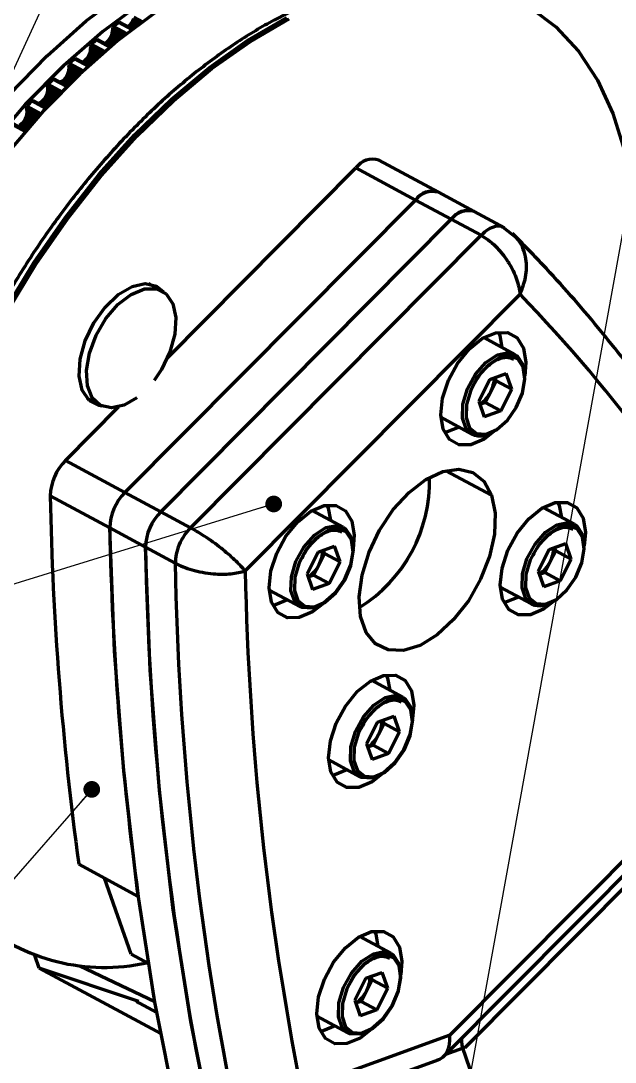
# Model space of a CAD drawing. Header units: millimetres. Extents: x -419 to 9215, y 1224 to 3301.
# Drawn here: x 320.8 to 356.9, y 2737.7 to 2801 of the extents above; entities that cross this region are included whole.
import ezdxf

# ---------------------------------------------------------------- set-up
doc = ezdxf.new("R2010")
doc.units = ezdxf.units.MM
doc.layers.add('Net 0.35', color=20, linetype='Continuous', lineweight=35)
doc.layers.add('Net 0.7', color=7, linetype='Continuous', lineweight=70)
doc.styles.get("Standard").update_dxf_attribs({"font": 'arial.ttf'})
doc.dimstyles.new('SLDDIMSTYLE0', dxfattribs={"dimtxt": 0.18, "dimasz": 3.302, "dimexe": 0, "dimexo": 0.0625, "dimgap": 0, "dimtad": 0, "dimtih": 1, "dimtoh": 1, "dimdec": 0, "dimrnd": 1e-09, "dimzin": 0, "dimdsep": 46, "dimtxsty": 'Standard', "dimsah": 1, "dimcen": 0.09, "dimadec": 0, "dimazin": 0, "dimtfac": 3.302, "dimtdec": 0, "dimtofl": 0, "dimtmove": 0, "dimatfit": 3, "dimfxl": 1, "dimfrac": 2, "dimtolj": 1, "dimtzin": 0, "dimarcsym": 0})
doc.dimstyles.new('SLDDIMSTYLE1', dxfattribs={"dimtxt": 0.18, "dimasz": 1.016, "dimexe": 0, "dimexo": 0.0625, "dimgap": 0, "dimtad": 0, "dimtih": 1, "dimtoh": 1, "dimdec": 0, "dimrnd": 1e-09, "dimzin": 0, "dimdsep": 46, "dimtxsty": 'Standard', "dimblk1": 'DOT', "dimblk2": 'DOT', "dimsah": 1, "dimcen": 0.09, "dimadec": 0, "dimazin": 0, "dimtfac": 1.016, "dimtdec": 0, "dimtofl": 0, "dimtmove": 0, "dimatfit": 3, "dimldrblk": 'DOT', "dimfxl": 1, "dimfrac": 2, "dimtolj": 1, "dimtzin": 0, "dimarcsym": 0})

# ---------------------------------------------------------------- blocks, each defined once
blk = doc.blocks.new('_Dot')
at = {"color": 0, "linetype": 'ByBlock', "lineweight": -2}
blk.add_line((-0.5, 0), (-1, 0), dxfattribs=at)
at = {"color": 0, "linetype": 'ByBlock', "const_width": 0.5}
blk.add_lwpolyline([(-0.25, 0, 1), (0.25, 0, 1)], format="xyb", close=True, dxfattribs=at)

msp = doc.modelspace()

# ---------------------------------------------------------------- linework, layer by layer
at = {"layer": 'Net 0.7', "color": 7, "linetype": 'Continuous', "lineweight": 70}
for p, q in [((326.758, 2800.964), (326.706, 2800.949)), ((326.706, 2800.949), (327.51, 2800.517)), ((326.758, 2800.964), (327.542, 2800.542)), ((327.538, 2801.029), (327.462, 2800.911)), ((327.6, 2801.162), (327.538, 2801.029)), ((327.538, 2801.029), (327.919, 2800.824)), ((327.6, 2801.162), (328.049, 2800.921)), ((327.632, 2801.272), (328.149, 2800.993)), ((326.312, 2800.388), (326.294, 2800.285)), ((326.322, 2800.488), (326.312, 2800.388)), ((326.312, 2800.388), (326.923, 2800.059)), ((326.339, 2800.647), (326.322, 2800.574)), ((326.322, 2800.574), (327.067, 2800.174)), ((326.322, 2800.574), (326.322, 2800.488)), ((326.322, 2800.488), (327.001, 2800.122)), ((326.386, 2800.706), (326.339, 2800.647)), ((326.339, 2800.647), (327.128, 2800.222)), ((326.386, 2800.706), (327.192, 2800.272)), ((327.281, 2800.729), (327.24, 2800.705)), ((327.375, 2800.809), (327.281, 2800.729)), ((327.281, 2800.729), (327.578, 2800.569)), ((327.462, 2800.911), (327.375, 2800.809)), ((327.375, 2800.809), (327.679, 2800.645)), ((327.462, 2800.911), (327.794, 2800.732)), ((325.41, 2799.906), (325.358, 2799.887)), ((325.358, 2799.887), (326.174, 2799.447)), ((325.41, 2799.906), (326.208, 2799.476)), ((325.961, 2799.727), (325.865, 2799.664)), ((326.053, 2799.814), (325.961, 2799.727)), ((325.961, 2799.727), (326.294, 2799.548)), ((326.137, 2799.92), (326.053, 2799.814)), ((326.053, 2799.814), (326.394, 2799.63)), ((326.21, 2800.042), (326.137, 2799.92)), ((326.137, 2799.92), (326.505, 2799.722)), ((326.267, 2800.176), (326.21, 2800.042)), ((326.21, 2800.042), (326.624, 2799.819)), ((326.294, 2800.285), (326.267, 2800.176)), ((326.267, 2800.176), (326.747, 2799.918)), ((326.294, 2800.285), (326.838, 2799.992)), ((324.946, 2799.098), (324.894, 2798.963)), ((324.968, 2799.206), (324.946, 2799.098)), ((324.946, 2799.098), (325.452, 2798.826)), ((324.981, 2799.307), (324.968, 2799.206)), ((324.968, 2799.206), (325.536, 2798.9)), ((324.986, 2799.404), (324.981, 2799.307)), ((324.981, 2799.307), (325.613, 2798.967)), ((324.996, 2799.56), (324.982, 2799.489)), ((324.982, 2799.489), (325.742, 2799.08)), ((324.982, 2799.489), (324.986, 2799.404)), ((324.986, 2799.404), (325.683, 2799.029)), ((325.041, 2799.622), (324.996, 2799.56)), ((324.996, 2799.56), (325.798, 2799.128)), ((325.041, 2799.622), (325.86, 2799.181)), ((325.865, 2799.664), (325.862, 2799.663)), ((325.865, 2799.664), (326.21, 2799.478)), ((323.713, 2798.447), (323.671, 2798.383)), ((323.713, 2798.447), (324.543, 2798.001)), ((324.079, 2798.757), (324.026, 2798.733)), ((324.026, 2798.733), (324.853, 2798.288)), ((324.079, 2798.757), (324.889, 2798.321)), ((324.559, 2798.565), (324.492, 2798.534)), ((324.654, 2798.635), (324.559, 2798.565)), ((324.559, 2798.565), (324.935, 2798.363)), ((324.745, 2798.728), (324.654, 2798.635)), ((324.654, 2798.635), (325.019, 2798.439)), ((324.826, 2798.839), (324.745, 2798.728)), ((324.745, 2798.728), (325.117, 2798.528)), ((324.894, 2798.963), (324.826, 2798.839)), ((324.826, 2798.839), (325.224, 2798.624)), ((324.894, 2798.963), (325.337, 2798.725)), ((323.597, 2797.797), (323.534, 2797.67)), ((323.643, 2797.933), (323.597, 2797.797)), ((323.597, 2797.797), (324.064, 2797.546)), ((323.66, 2798.039), (323.643, 2797.933)), ((323.643, 2797.933), (324.171, 2797.649)), ((323.671, 2798.383), (323.66, 2798.313)), ((323.66, 2798.313), (324.433, 2797.897)), ((323.66, 2798.313), (323.668, 2798.232)), ((323.669, 2798.138), (323.66, 2798.039)), ((323.66, 2798.039), (324.248, 2797.722)), ((323.668, 2798.232), (324.381, 2797.849)), ((323.668, 2798.232), (323.669, 2798.138)), ((323.669, 2798.138), (324.317, 2797.788)), ((323.671, 2798.383), (324.484, 2797.946)), ((322.409, 2797.188), (322.368, 2797.122)), ((322.409, 2797.188), (323.247, 2796.736)), ((322.769, 2797.521), (322.715, 2797.494)), ((322.715, 2797.494), (323.552, 2797.043)), ((322.769, 2797.521), (323.588, 2797.08)), ((323.177, 2797.329), (323.142, 2797.32)), ((323.273, 2797.381), (323.177, 2797.329)), ((323.177, 2797.329), (323.606, 2797.097)), ((323.368, 2797.458), (323.273, 2797.381)), ((323.273, 2797.381), (323.674, 2797.165)), ((323.456, 2797.556), (323.368, 2797.458)), ((323.368, 2797.458), (323.758, 2797.248)), ((323.534, 2797.67), (323.456, 2797.556)), ((323.456, 2797.556), (323.854, 2797.341)), ((323.534, 2797.67), (323.957, 2797.442)), ((322.324, 2796.548), (322.265, 2796.419)), ((322.364, 2796.683), (322.324, 2796.548)), ((322.324, 2796.548), (322.81, 2796.286)), ((322.368, 2797.122), (322.361, 2797.053)), ((322.361, 2797.053), (323.144, 2796.632)), ((322.361, 2797.053), (322.374, 2796.975)), ((322.376, 2796.788), (322.364, 2796.683)), ((322.364, 2796.683), (322.91, 2796.39)), ((322.368, 2797.122), (323.191, 2796.679)), ((322.374, 2796.975), (323.099, 2796.585)), ((322.374, 2796.975), (322.379, 2796.884)), ((322.379, 2796.884), (322.376, 2796.788)), ((322.376, 2796.788), (322.98, 2796.463)), ((322.379, 2796.884), (323.042, 2796.527)), ((321.485, 2796.204), (321.432, 2796.172)), ((321.432, 2796.172), (322.276, 2795.718)), ((321.485, 2796.204), (322.313, 2795.758)), ((321.526, 2796.185), (321.485, 2796.204)), ((321.526, 2796.185), (322.315, 2795.76)), ((321.915, 2796.056), (321.823, 2796.025)), ((322.012, 2796.115), (321.915, 2796.056)), ((321.915, 2796.056), (322.365, 2795.814)), ((322.105, 2796.198), (322.012, 2796.115)), ((322.012, 2796.115), (322.434, 2795.888)), ((322.191, 2796.301), (322.105, 2796.198)), ((322.105, 2796.198), (322.517, 2795.977)), ((322.265, 2796.419), (322.191, 2796.301)), ((322.191, 2796.301), (322.61, 2796.076)), ((322.265, 2796.419), (322.709, 2796.18)), ((321.113, 2795.356), (321.078, 2795.221)), ((321.094, 2795.78), (321.091, 2795.713)), ((321.091, 2795.713), (321.882, 2795.287)), ((321.091, 2795.713), (321.108, 2795.639)), ((321.132, 2795.848), (321.094, 2795.78)), ((321.094, 2795.78), (321.924, 2795.333)), ((321.108, 2795.639), (321.843, 2795.243)), ((321.108, 2795.639), (321.118, 2795.551)), ((321.12, 2795.458), (321.113, 2795.356)), ((321.113, 2795.356), (321.674, 2795.054)), ((321.118, 2795.551), (321.793, 2795.188)), ((321.118, 2795.551), (321.12, 2795.458)), ((321.12, 2795.458), (321.737, 2795.125)), ((321.132, 2795.848), (321.978, 2795.393)), ((320.181, 2794.774), (321.031, 2794.317)), ((320.234, 2794.81), (321.068, 2794.361)), ((320.277, 2794.795), (321.073, 2794.367)), ((320.587, 2794.667), (321.096, 2794.393)), ((320.78, 2794.774), (320.684, 2794.707)), ((320.684, 2794.707), (321.15, 2794.456)), ((320.872, 2794.863), (320.78, 2794.774)), ((320.78, 2794.774), (321.22, 2794.537)), ((320.955, 2794.97), (320.872, 2794.863)), ((320.872, 2794.863), (321.302, 2794.631)), ((321.025, 2795.091), (320.955, 2794.97)), ((320.955, 2794.97), (321.392, 2794.735)), ((321.078, 2795.221), (321.025, 2795.091)), ((321.025, 2795.091), (321.487, 2794.843)), ((321.078, 2795.221), (321.582, 2794.95)), ((329.674, 2780.564), (341.126, 2792.098)), ((344.746, 2790.149), (341.126, 2792.098)), ((346.145, 2790.619), (342.526, 2792.567)), ((348.317, 2789.449), (346.145, 2790.619)), ((327.089, 2772.366), (344.746, 2790.149)), ((344.746, 2790.149), (346.917, 2788.98)), ((329.26, 2771.196), (346.917, 2788.98)), ((346.917, 2788.98), (348.727, 2788.006)), ((350.145, 2788.465), (348.317, 2789.449)), ((350.906, 2787.839), (350.062, 2788.505)), ((348.727, 2788.006), (331.07, 2770.222)), ((350.894, 2787.83), (350.758, 2787.988)), ((329.332, 2784.629), (328.522, 2785.065)), ((334.397, 2767.596), (351.099, 2784.418)), ((350.786, 2780.767), (348.892, 2781.786)), ((351.275, 2780.151), (351.379, 2779.514)), ((349.257, 2779.242), (350.258, 2779.605)), ((350.592, 2778.65), (350.258, 2779.605)), ((349.257, 2779.242), (348.589, 2777.924)), ((349.651, 2779.157), (349.317, 2778.498)), ((349.651, 2779.157), (349.58, 2779.359)), ((349.651, 2779.157), (350.592, 2778.65)), ((349.317, 2778.498), (348.983, 2777.839)), ((350.592, 2778.65), (349.924, 2777.333)), ((323.469, 2774.314), (326.703, 2777.571)), ((324.777, 2778.109), (325.587, 2777.673)), ((348.589, 2777.924), (348.923, 2776.969)), ((348.983, 2777.839), (348.66, 2777.722)), ((348.983, 2777.839), (349.924, 2777.333)), ((346.285, 2776.944), (348.178, 2775.924)), ((349.924, 2777.333), (348.923, 2776.969)), ((327.089, 2772.366), (323.469, 2774.314)), ((326.161, 2770.215), (322.542, 2772.163)), ((329.26, 2771.196), (327.089, 2772.366)), ((329.26, 2771.196), (331.07, 2770.222)), ((340.355, 2770.262), (338.462, 2771.281)), ((354.4, 2770.434), (352.507, 2771.454)), ((326.161, 2770.215), (328.333, 2769.046)), ((354.89, 2769.819), (354.994, 2769.182)), ((328.333, 2769.046), (330.142, 2768.071)), ((338.826, 2768.737), (338.159, 2767.419)), ((338.826, 2768.737), (339.828, 2769.1)), ((339.221, 2768.652), (338.887, 2767.993)), ((339.221, 2768.652), (339.15, 2768.854)), ((339.221, 2768.652), (340.162, 2768.145)), ((340.162, 2768.145), (339.828, 2769.1)), ((352.872, 2768.909), (352.204, 2767.591)), ((352.872, 2768.909), (353.873, 2769.272)), ((353.266, 2768.824), (352.932, 2768.165)), ((353.266, 2768.824), (353.195, 2769.026)), ((353.266, 2768.824), (354.207, 2768.318)), ((354.207, 2768.318), (353.873, 2769.272)), ((340.162, 2768.145), (339.494, 2766.828)), ((352.932, 2768.165), (352.598, 2767.507)), ((354.207, 2768.318), (353.539, 2767)), ((338.159, 2767.419), (338.493, 2766.464)), ((338.887, 2767.993), (338.553, 2767.334)), ((352.204, 2767.591), (352.538, 2766.637)), ((352.598, 2767.507), (352.275, 2767.389)), ((352.598, 2767.507), (353.539, 2767)), ((338.553, 2767.334), (338.23, 2767.217)), ((339.494, 2766.828), (338.493, 2766.464)), ((338.553, 2767.334), (339.494, 2766.828)), ((353.539, 2767), (352.538, 2766.637)), ((335.855, 2766.438), (337.748, 2765.419)), ((349.9, 2766.611), (351.793, 2765.592)), ((343.97, 2759.929), (342.077, 2760.949)), ((342.441, 2758.404), (343.443, 2758.767)), ((342.836, 2758.319), (342.765, 2758.521)), ((343.777, 2757.813), (343.443, 2758.767)), ((342.441, 2758.404), (341.774, 2757.086)), ((342.836, 2758.319), (342.502, 2757.66)), ((342.836, 2758.319), (343.777, 2757.813)), ((342.502, 2757.66), (342.168, 2757.002)), ((343.777, 2757.813), (343.109, 2756.495)), ((341.774, 2757.086), (342.108, 2756.132)), ((342.168, 2757.002), (341.844, 2756.884)), ((342.168, 2757.002), (343.109, 2756.495)), ((339.47, 2756.106), (341.363, 2755.087)), ((343.109, 2756.495), (342.108, 2756.132)), ((359.746, 2752.367), (346.839, 2739.368)), ((346.474, 2738.099), (360.025, 2751.747)), ((327.898, 2747.813), (324.278, 2749.762)), ((327.456, 2744.296), (325.837, 2748.922)), ((347.764, 2738.631), (357.946, 2748.887)), ((343.248, 2744.355), (341.355, 2745.374)), ((321.875, 2743.453), (321.606, 2744.223)), ((327.456, 2744.296), (328.512, 2743.728)), ((329.26, 2739.477), (321.875, 2743.453)), ((327.93, 2741.412), (321.875, 2743.453)), ((324.356, 2743.59), (328.903, 2741.427)), ((341.719, 2742.83), (341.051, 2741.512)), ((341.719, 2742.83), (342.72, 2743.193)), ((342.113, 2742.745), (341.779, 2742.086)), ((342.113, 2742.745), (342.042, 2742.947)), ((342.113, 2742.745), (343.054, 2742.238)), ((343.054, 2742.238), (342.72, 2743.193)), ((341.779, 2742.086), (341.446, 2741.427)), ((343.054, 2742.238), (342.387, 2740.921)), ((341.051, 2741.512), (341.385, 2740.557)), ((341.446, 2741.427), (341.122, 2741.31)), ((341.446, 2741.427), (342.387, 2740.921)), ((329.022, 2740.759), (327.971, 2741.325)), ((342.387, 2740.921), (341.385, 2740.557)), ((338.747, 2740.532), (340.641, 2739.512)), ((346.839, 2739.368), (337.789, 2736.086)), ((347.356, 2738.483), (346.574, 2738.2)), ((347.356, 2738.483), (346.574, 2738.2)), ((347.616, 2738.577), (347.356, 2738.483)), ((336.64, 2734.435), (346.121, 2737.873))]:
    msp.add_line(p, q, dxfattribs=at)
at = {"layer": 'Net 0.7', "color": 8, "linetype": 'Continuous', "lineweight": 70}
for p, q in [((346.594, 2773.692), (349.37, 2772.197)), ((358.557, 2707.302), (347.615, 2738.577))]:
    msp.add_line(p, q, dxfattribs=at)
at = {"layer": 'Net 0.7', "color": 7, "linetype": 'Continuous', "lineweight": 70, "flags": 128}
for points in [[(310.65, 2781.892), (312.176, 2785.084), (313.902, 2788.183), (315.805, 2791.15), (317.865, 2793.952), (320.056, 2796.554), (322.353, 2798.926), (324.728, 2801.04), (327.153, 2802.87), (329.6, 2804.395)], [(330.632, 2803.67), (328.175, 2802.197), (325.736, 2800.405), (323.344, 2798.316), (321.029, 2795.958), (318.822, 2793.36), (316.749, 2790.554), (314.836, 2787.576), (313.108, 2784.463), (311.587, 2781.254)], [(351.718, 2801.859), (353.277, 2800.676), (354.642, 2799.194), (355.801, 2797.432), (356.739, 2795.407), (357.446, 2793.143)], [(328.955, 2801.562), (326.625, 2799.82), (324.34, 2797.81), (322.126, 2795.555), (320.008, 2793.081), (318.011, 2790.415), (316.158, 2787.589), (314.468, 2784.634), (312.962, 2781.584), (311.656, 2778.473), (310.566, 2775.337), (309.704, 2772.212), (309.079, 2769.132), (308.698, 2766.133), (308.567, 2763.248), (308.685, 2760.512), (309.053, 2757.954), (309.666, 2755.603), (310.517, 2753.488), (311.596, 2751.63), (312.891, 2750.053), (314.388, 2748.772), (315.467, 2748.103)], [(318.097, 2746.363), (316.731, 2747.844), (315.573, 2749.606), (314.635, 2751.631), (313.928, 2753.895), (313.459, 2756.375), (313.233, 2759.042), (313.254, 2761.867), (313.521, 2764.821), (314.03, 2767.87), (314.777, 2770.98), (315.752, 2774.119), (316.946, 2777.251), (318.346, 2780.342), (319.935, 2783.358), (321.697, 2786.266), (323.612, 2789.035), (325.66, 2791.634), (327.817, 2794.034), (330.061, 2796.21), (332.366, 2798.137), (334.708, 2799.794), (337.06, 2801.163)], [(324.911, 2777.969), (324.495, 2778.586), (324.311, 2779.449), (324.374, 2780.48), (324.68, 2781.587), (325.2, 2782.674), (325.889, 2783.642), (326.685, 2784.406), (327.518, 2784.899), (328.313, 2785.075), (329.001, 2784.92), (329.427, 2784.572)], [(327.807, 2778.124), (327.05, 2777.685), (326.274, 2777.513), (325.603, 2777.664), (325.098, 2778.125), (324.802, 2778.854), (324.742, 2779.788), (324.924, 2780.843), (325.331, 2781.925), (325.927, 2782.938), (326.66, 2783.793), (327.463, 2784.412), (328.266, 2784.742), (328.998, 2784.753), (329.592, 2784.444), (329.592, 2784.444)], [(329.592, 2784.444), (329.998, 2783.842), (330.177, 2783.001), (330.116, 2781.995), (329.818, 2780.915), (329.311, 2779.855), (328.859, 2779.183)], [(346.422, 2776.215), (346.28, 2777.084), (346.391, 2778.108), (346.744, 2779.189), (347.305, 2780.219), (348.019, 2781.099), (348.816, 2781.741), (349.618, 2782.083), (350.346, 2782.092), (350.93, 2781.767), (351.311, 2781.139), (351.453, 2780.27), (351.382, 2779.446)], [(349.783, 2782.114), (349.863, 2781.918), (350.001, 2781.19)], [(351.285, 2779.994), (350.959, 2780.485), (350.447, 2780.68), (349.82, 2780.551), (349.162, 2780.116), (348.562, 2779.435), (348.1, 2778.598), (347.84, 2777.72), (347.816, 2776.918), (348.032, 2776.301), (348.459, 2775.952), (349.038, 2775.918), (349.692, 2776.205), (350.332, 2776.773), (350.872, 2777.545), (351.239, 2778.417), (351.383, 2779.272), (351.285, 2779.994)], [(350.786, 2780.767), (350.929, 2780.671), (351.275, 2780.151)], [(325.686, 2777.625), (325.52, 2777.652), (324.911, 2777.969)], [(347.393, 2776.347), (346.667, 2776.05), (346.502, 2776.019)], [(349.61, 2776.153), (348.917, 2775.613), (348.115, 2775.27), (347.387, 2775.261), (346.803, 2775.587), (346.422, 2776.215)], [(349.37, 2772.197), (349.585, 2771.11), (349.54, 2769.843), (349.238, 2768.477), (348.699, 2767.097), (347.957, 2765.79), (347.057, 2764.638), (346.058, 2763.714), (345.02, 2763.075), (344.01, 2762.761), (343.091, 2762.793), (342.321, 2763.169), (341.748, 2763.864), (341.409, 2764.835), (341.323, 2766.022), (341.498, 2767.348), (341.921, 2768.732), (342.567, 2770.087), (343.394, 2771.326), (344.352, 2772.372), (345.378, 2773.16), (346.41, 2773.64), (347.382, 2773.782), (348.233, 2773.577), (348.91, 2773.037), (349.37, 2772.197)], [(335.992, 2765.71), (335.85, 2766.578), (335.961, 2767.603), (336.314, 2768.684), (336.875, 2769.714), (337.589, 2770.593), (338.386, 2771.236), (339.188, 2771.578), (339.916, 2771.587), (340.499, 2771.262), (340.881, 2770.634), (341.023, 2769.765), (340.952, 2768.941)], [(339.353, 2771.609), (339.433, 2771.413), (339.57, 2770.684)], [(350.037, 2765.882), (349.895, 2766.751), (350.006, 2767.776), (350.359, 2768.856), (350.92, 2769.887), (351.634, 2770.766), (352.431, 2771.408), (353.233, 2771.751), (353.961, 2771.76), (354.545, 2771.434), (354.926, 2770.806), (355.068, 2769.938), (354.997, 2769.113)], [(353.398, 2771.781), (353.478, 2771.586), (353.615, 2770.857)], [(355.903, 2682.901), (353.43, 2685.627), (349.914, 2689.958), (346.623, 2694.588), (343.56, 2699.51), (340.731, 2704.715), (338.14, 2710.195), (335.794, 2715.941), (333.694, 2721.943), (331.845, 2728.19), (330.25, 2734.672), (328.911, 2741.379), (327.831, 2748.298), (327.012, 2755.419), (326.455, 2762.728), (326.161, 2770.215)], [(340.855, 2769.489), (340.528, 2769.98), (340.017, 2770.175), (339.39, 2770.046), (338.732, 2769.611), (338.131, 2768.93), (337.67, 2768.093), (337.41, 2767.215), (337.386, 2766.413), (337.602, 2765.795), (338.028, 2765.447), (338.608, 2765.413), (339.261, 2765.7), (339.902, 2766.268), (340.442, 2767.04), (340.809, 2767.912), (340.953, 2768.767), (340.855, 2769.489)], [(340.355, 2770.262), (340.499, 2770.166), (340.844, 2769.646)], [(354.9, 2769.662), (354.574, 2770.153), (354.062, 2770.347), (353.435, 2770.218), (352.777, 2769.784), (352.177, 2769.102), (351.715, 2768.266), (351.455, 2767.387), (351.431, 2766.585), (351.647, 2765.968), (352.074, 2765.619), (352.653, 2765.586), (353.307, 2765.872), (353.947, 2766.44), (354.487, 2767.212), (354.854, 2768.085), (354.998, 2768.94), (354.9, 2769.662)], [(354.4, 2770.434), (354.544, 2770.338), (354.89, 2769.819)], [(340.844, 2769.646), (340.948, 2768.883), (340.795, 2767.978), (340.407, 2767.056), (339.836, 2766.239), (339.159, 2765.638), (338.467, 2765.335), (337.855, 2765.37), (337.748, 2765.419)], [(355.881, 2684.138), (355.601, 2684.458), (352.086, 2688.788), (348.794, 2693.418), (345.731, 2698.34), (342.902, 2703.546), (340.312, 2709.026), (337.965, 2714.772), (335.866, 2720.773), (334.017, 2727.021), (332.421, 2733.503), (331.083, 2740.21), (330.003, 2747.129), (329.184, 2754.249), (328.627, 2761.559), (328.333, 2769.046)], [(339.179, 2765.648), (338.487, 2765.108), (337.685, 2764.765), (336.957, 2764.756), (336.373, 2765.082), (335.992, 2765.71)], [(336.963, 2765.842), (336.237, 2765.545), (336.072, 2765.514)], [(353.225, 2765.821), (352.532, 2765.28), (351.73, 2764.938), (351.002, 2764.929), (350.418, 2765.254), (350.037, 2765.882)], [(351.008, 2766.014), (350.282, 2765.717), (350.117, 2765.687)], [(339.607, 2755.377), (339.465, 2756.246), (339.576, 2757.271), (339.929, 2758.351), (340.49, 2759.381), (341.204, 2760.261), (342.001, 2760.903), (342.803, 2761.246), (343.531, 2761.254), (344.114, 2760.929), (344.496, 2760.301), (344.638, 2759.432), (344.567, 2758.608)], [(342.968, 2761.276), (343.048, 2761.081), (343.185, 2760.352)], [(344.47, 2759.157), (344.143, 2759.648), (343.632, 2759.842), (343.005, 2759.713), (342.347, 2759.279), (341.746, 2758.597), (341.285, 2757.761), (341.025, 2756.882), (341.001, 2756.08), (341.217, 2755.463), (341.643, 2755.114), (342.223, 2755.081), (342.876, 2755.367), (343.516, 2755.935), (344.057, 2756.707), (344.423, 2757.58), (344.568, 2758.435), (344.47, 2759.157)], [(343.97, 2759.929), (344.114, 2759.833), (344.459, 2759.313)], [(344.459, 2759.313), (344.563, 2758.55), (344.41, 2757.646), (344.022, 2756.723), (343.451, 2755.906), (342.774, 2755.306), (342.082, 2755.003), (341.469, 2755.038), (341.363, 2755.087)], [(342.794, 2755.315), (342.102, 2754.775), (341.3, 2754.433), (340.572, 2754.424), (339.988, 2754.749), (339.607, 2755.377)], [(340.578, 2755.509), (339.852, 2755.212), (339.687, 2755.182)], [(338.884, 2739.803), (338.742, 2740.672), (338.853, 2741.696), (339.207, 2742.777), (339.768, 2743.807), (340.482, 2744.687), (341.279, 2745.329), (342.08, 2745.671), (342.809, 2745.68), (343.392, 2745.355), (343.774, 2744.727), (343.916, 2743.858), (343.845, 2743.034)], [(342.246, 2745.702), (342.326, 2745.506), (342.463, 2744.778)], [(343.748, 2743.582), (343.421, 2744.073), (342.91, 2744.268), (342.282, 2744.139), (341.624, 2743.704), (341.024, 2743.023), (340.563, 2742.186), (340.303, 2741.308), (340.279, 2740.506), (340.495, 2739.889), (340.921, 2739.54), (341.5, 2739.506), (342.154, 2739.793), (342.794, 2740.361), (343.334, 2741.133), (343.701, 2742.005), (343.845, 2742.86), (343.748, 2743.582)], [(343.248, 2744.355), (343.391, 2744.259), (343.737, 2743.739)], [(343.737, 2743.739), (343.84, 2742.976), (343.688, 2742.071), (343.299, 2741.149), (342.728, 2740.332), (342.051, 2739.731), (341.36, 2739.428), (340.747, 2739.464), (340.641, 2739.512)], [(342.072, 2739.741), (341.379, 2739.201), (340.577, 2738.858), (339.849, 2738.849), (339.266, 2739.175), (338.884, 2739.803)], [(339.856, 2739.935), (339.13, 2739.638), (338.964, 2739.607)]]:
    msp.add_lwpolyline(points, dxfattribs=at)
at = {"layer": 'Net 0.7', "color": 8, "linetype": 'Continuous', "lineweight": 70, "flags": 128}
for points in [[(317.952, 2746.441), (316.586, 2747.922), (315.428, 2749.684), (314.49, 2751.709), (313.783, 2753.973), (313.314, 2756.452), (313.089, 2759.12), (313.109, 2761.945), (313.376, 2764.899), (313.885, 2767.948), (314.632, 2771.058), (315.607, 2774.197), (316.802, 2777.329), (318.201, 2780.42), (319.79, 2783.436), (321.552, 2786.344), (323.468, 2789.113), (325.515, 2791.712), (327.673, 2794.112), (329.916, 2796.288), (332.222, 2798.215), (334.563, 2799.872), (336.916, 2801.241)], [(348.178, 2775.924), (347.834, 2776.244), (347.606, 2776.897), (347.631, 2777.745), (347.906, 2778.675), (348.394, 2779.56), (349.029, 2780.28), (349.725, 2780.74), (350.388, 2780.876), (350.786, 2780.767)], [(337.748, 2765.419), (337.404, 2765.739), (337.175, 2766.392), (337.2, 2767.24), (337.475, 2768.17), (337.963, 2769.054), (338.598, 2769.775), (339.295, 2770.235), (339.958, 2770.371), (340.355, 2770.262)], [(351.793, 2765.592), (351.449, 2765.912), (351.221, 2766.564), (351.246, 2767.413), (351.521, 2768.342), (352.009, 2769.227), (352.644, 2769.948), (353.34, 2770.408), (354.003, 2770.544), (354.4, 2770.434)], [(341.363, 2755.087), (341.019, 2755.407), (340.79, 2756.059), (340.815, 2756.908), (341.09, 2757.837), (341.578, 2758.722), (342.213, 2759.443), (342.909, 2759.902), (343.573, 2760.039), (343.97, 2759.929)], [(340.641, 2739.512), (340.296, 2739.832), (340.068, 2740.485), (340.093, 2741.333), (340.368, 2742.263), (340.856, 2743.148), (341.491, 2743.868), (342.187, 2744.328), (342.85, 2744.464), (343.248, 2744.355)]]:
    msp.add_lwpolyline(points, dxfattribs=at)
at = {"layer": 'Net 0.7', "color": 7, "linetype": 'Continuous', "lineweight": 70}
for centre, radius, start, end in [((347.664, 2772.987), 34.944, 126.85115, 127.51116), ((349.498, 2770.685), 37.887, 129.57935, 130.20472), ((351.398, 2768.513), 40.774, 132.16918, 132.76468), ((353.312, 2766.51), 43.544, 134.64005, 135.21002), ((355.182, 2764.71), 46.14, 137.00964, 137.55802), ((342.137, 2791.406), 1.224, 71.45579, 145.61865), ((345.756, 2789.458), 1.224, 71.45579, 145.61865), ((345.792, 2789.35), 1.317, 74.44266, 142.63178), ((347.928, 2788.289), 1.224, 71.45579, 145.61865), ((347.964, 2788.181), 1.317, 74.44266, 142.63178), ((287.365, 2722.552), 88.823, 28.01771, 44.14828), ((347.705, 2779.358), 1.827, 331.9036, 359.47047), ((347.619, 2779.315), 1.885, 303.29902, 334.30993), ((348.711, 2777.105), 1.295, 245.71288, 310.41345), ((325.715, 2772.07), 3.174, 135.02058, 178.32414), ((336.557, 2773.051), 9.047, 301.89011, 1.51565), ((336.536, 2773.062), 9.068, 301.96552, 1.44025), ((516.908, 2775.964), 194.404, 181.12025, 187.74612), ((329.334, 2770.122), 3.174, 135.02058, 178.32414), ((331.506, 2768.953), 3.174, 135.02058, 178.32414), ((520.527, 2774.015), 194.404, 181.12025, 187.74612), ((513.187, 2772.204), 184.881, 180.97884, 191.13204), ((337.275, 2768.853), 1.827, 331.9036, 359.47047), ((351.32, 2769.026), 1.827, 331.9036, 359.47047), ((514.997, 2771.23), 184.881, 180.97884, 191.13204), ((351.234, 2768.982), 1.885, 303.29902, 334.30993), ((516.3, 2771.241), 181.94, 181.14781, 191.14098), ((337.189, 2768.81), 1.885, 303.29902, 334.30993), ((352.326, 2766.772), 1.295, 245.71285, 310.41295), ((340.89, 2758.521), 1.827, 331.9036, 359.47047), ((340.804, 2758.477), 1.885, 303.29902, 334.30993), ((325.836, 2755.358), 11.866, 229.29058, 282.58219), ((340.168, 2742.946), 1.827, 331.9036, 359.47047), ((340.081, 2742.903), 1.885, 303.29902, 334.30993)]:
    msp.add_arc(centre, radius, start, end, dxfattribs=at)
msp.add_ellipse((344.668, 2740.537), major_axis=(-1.642, 2.571), ratio=0.555829, start_param=2.965502, end_param=3.928368, dxfattribs=at)
for points, knots in [([(344.28, 2803.608), (343.684, 2803.553), (342.39, 2803.435), (340.321, 2802.899), (338.11, 2802.08), (335.872, 2800.973), (333.632, 2799.6), (331.412, 2797.974), (329.234, 2796.112), (327.119, 2794.032), (325.085, 2791.755), (323.188, 2789.347), (321.928, 2787.546), (321.302, 2786.585), (321.225, 2786.466)], [0, 0, 0, 0, 0.077686, 0.168581, 0.259893, 0.351455, 0.443132, 0.534824, 0.626481, 0.718089, 0.809646, 0.90116, 0.987827, 1, 1, 1, 1]), ([(348.727, 2788.006), (348.874, 2787.917), (349.174, 2787.737), (349.621, 2787.343), (350.046, 2786.871), (350.514, 2786.204), (350.945, 2785.337), (351.048, 2784.721), (351.099, 2784.418)], [0, 0, 0, 0, 0.127368, 0.258891, 0.39486, 0.530563, 0.769796, 1, 1, 1, 1]), ([(366.246, 2766.87), (365.781, 2767.715), (364.439, 2770.152), (362.066, 2774.003), (359.071, 2778.34), (355.881, 2782.423), (353.052, 2785.654), (351.262, 2787.486), (350.648, 2788.114)], [0, 0, 0, 0, 0.105235, 0.303506, 0.501581, 0.699381, 0.896891, 1, 1, 1, 1]), ([(321.225, 2786.466), (320.924, 2785.993), (320.054, 2784.623), (318.724, 2782.268), (317.3, 2779.395), (316.053, 2776.464), (314.993, 2773.505), (314.131, 2770.547), (313.476, 2767.618), (313.034, 2764.744), (312.811, 2761.954), (312.809, 2759.273), (313.032, 2756.728), (313.476, 2754.341), (314.146, 2752.145), (314.987, 2750.195), (315.708, 2749.101), (316.051, 2748.581)], [0, 0, 0, 0, 0.036425, 0.105552, 0.174699, 0.243853, 0.313023, 0.38222, 0.451454, 0.520733, 0.590066, 0.659456, 0.728897, 0.798368, 0.867801, 0.937101, 1, 1, 1, 1]), ([(348.278, 2778.875), (348.376, 2779.064), (348.61, 2779.515), (349.134, 2780.086), (349.732, 2780.495), (350.298, 2780.643), (350.564, 2780.528), (350.697, 2780.471)], [0, 0, 0, 0, 0.153435, 0.366672, 0.578545, 0.78871, 1, 1, 1, 1]), ([(334.397, 2767.596), (334.228, 2767.788), (333.889, 2768.175), (333.193, 2768.778), (332.559, 2769.268), (332.04, 2769.636), (331.529, 2769.965), (331.221, 2770.137), (331.07, 2770.222)], [0, 0, 0, 0, 0.2352, 0.473439, 0.605146, 0.741108, 0.872629, 1, 1, 1, 1]), ([(337.848, 2768.37), (337.946, 2768.559), (338.18, 2769.01), (338.704, 2769.581), (339.302, 2769.99), (339.868, 2770.138), (340.134, 2770.023), (340.267, 2769.965)], [0, 0, 0, 0, 0.153435, 0.366672, 0.578545, 0.78871, 1, 1, 1, 1]), ([(351.893, 2768.543), (351.991, 2768.731), (352.225, 2769.182), (352.749, 2769.753), (353.347, 2770.162), (353.913, 2770.311), (354.179, 2770.196), (354.312, 2770.138)], [0, 0, 0, 0, 0.153435, 0.366672, 0.578545, 0.78871, 1, 1, 1, 1]), ([(330.142, 2768.071), (330.295, 2767.996), (330.607, 2767.842), (331.172, 2767.654), (331.796, 2767.508), (332.607, 2767.399), (333.562, 2767.387), (334.122, 2767.528), (334.397, 2767.596)], [0, 0, 0, 0, 0.125817, 0.255997, 0.390822, 0.530544, 0.769802, 1, 1, 1, 1]), ([(341.463, 2758.037), (341.561, 2758.226), (341.795, 2758.677), (342.319, 2759.248), (342.917, 2759.657), (343.483, 2759.806), (343.749, 2759.691), (343.882, 2759.633)], [0, 0, 0, 0, 0.153435, 0.366672, 0.578545, 0.78871, 1, 1, 1, 1]), ([(340.74, 2742.463), (340.838, 2742.652), (341.072, 2743.103), (341.596, 2743.674), (342.195, 2744.083), (342.76, 2744.231), (343.026, 2744.116), (343.16, 2744.059)], [0, 0, 0, 0, 0.153435, 0.366672, 0.578545, 0.78871, 1, 1, 1, 1]), ([(327.93, 2741.412), (327.893, 2741.424), (327.824, 2741.445), (327.801, 2741.439), (327.816, 2741.42), (327.849, 2741.396), (327.9, 2741.364), (327.948, 2741.338), (327.971, 2741.325)], [0, 0, 0, 0, 0.271088, 0.501095, 0.632242, 0.75827, 0.880368, 1, 1, 1, 1]), ([(347.764, 2738.631), (347.736, 2738.621), (347.687, 2738.603), (347.638, 2738.585), (347.616, 2738.577)], [0, 0, 0, 0, 0.557015, 1, 1, 1, 1])]:
    msp.add_open_spline(points, degree=3, knots=knots, dxfattribs=at)
at = {"layer": 'Net 0.7', "color": 8, "linetype": 'Continuous', "lineweight": 70}
for points, knots in [([(350.054, 2788.488), (350.028, 2788.505), (349.9, 2788.586), (349.586, 2788.552), (349.153, 2788.385), (348.869, 2788.132), (348.727, 2788.006)], [0, 0, 0, 0, 0.080066, 0.386711, 0.693355, 1, 1, 1, 1]), ([(351.099, 2784.418), (351.234, 2784.762), (351.509, 2785.462), (351.508, 2786.436), (351.312, 2787.163), (351.112, 2787.591), (350.942, 2787.777), (350.894, 2787.83)], [0, 0, 0, 0, 0.289029, 0.589427, 0.764863, 0.934146, 1, 1, 1, 1]), ([(347.556, 2739.189), (347.545, 2739.107), (347.521, 2738.934), (347.583, 2738.7), (347.616, 2738.577)], [0, 0, 0, 0, 0.472172, 1, 1, 1, 1])]:
    msp.add_open_spline(points, degree=3, knots=knots, dxfattribs=at)
at = {"layer": 'Net 0.7', "color": 7, "linetype": 'Continuous', "lineweight": 70}
msp.add_open_spline([(331.07, 2770.222), (330.937, 2770.071), (330.671, 2769.77), (330.371, 2769.202), (330.171, 2768.611), (330.152, 2768.251), (330.142, 2768.071)], degree=3, dxfattribs=at)

# ---------------------------------------------------------------- leaders
at = {"layer": 'Net 0.35'}
for points, dimstyle in [([(278.014, 2706.015), (334.637, 2829.247)], 'SLDDIMSTYLE0'), ([(345.554, 2722.919), (364.761, 2829.247)], 'SLDDIMSTYLE1'), ([(336.128, 2771.67), (202.175, 2730.348)], 'SLDDIMSTYLE1'), ([(325.071, 2754.318), (204.514, 2616.18)], 'SLDDIMSTYLE1')]:
    msp.add_leader(points, dimstyle=dimstyle, dxfattribs=at)

doc.saveas('drawing.dxf')
